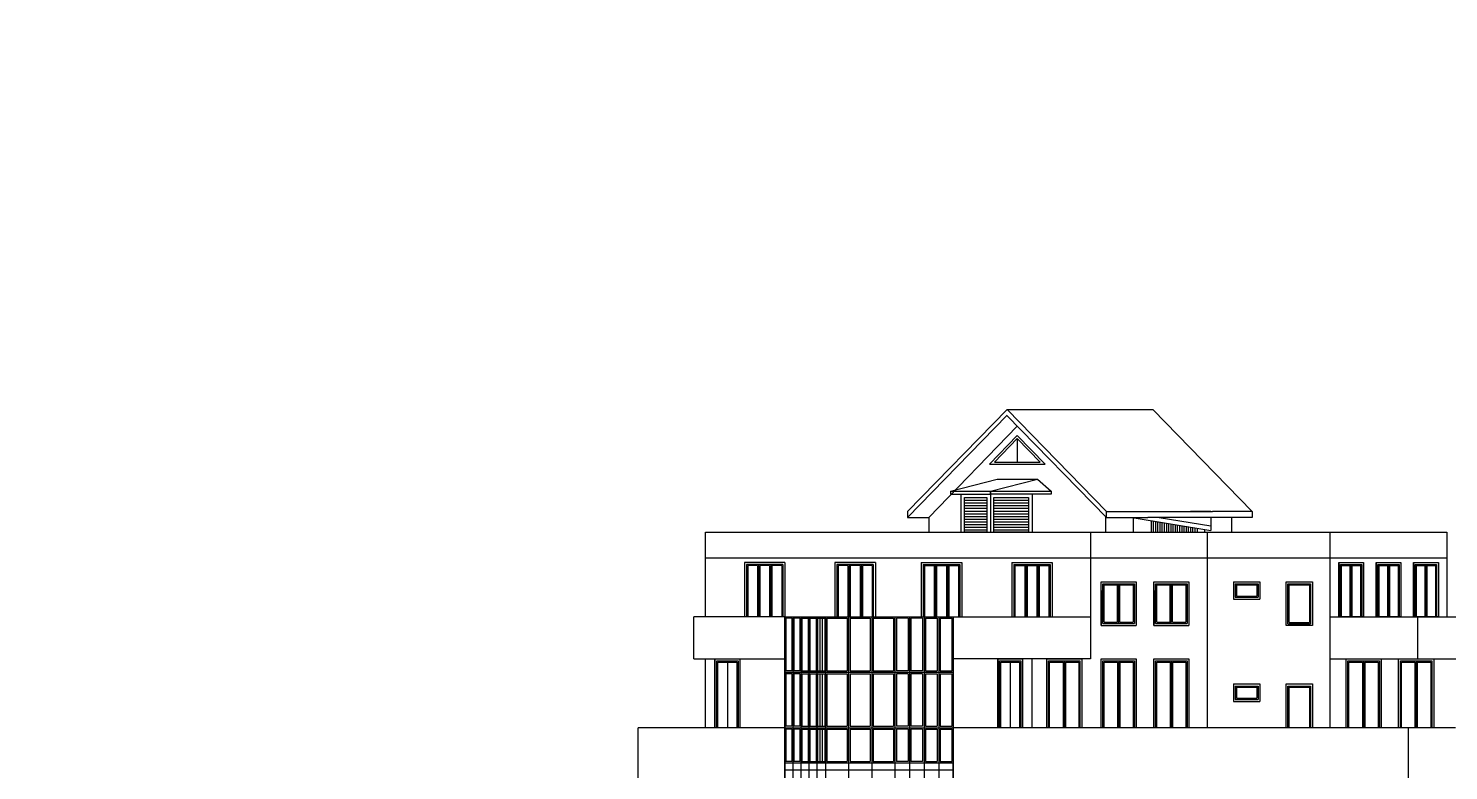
# Model space of a CAD drawing. Header units: inches. Extents: x -634 to 3638, y -6930911 to 5552.
# Drawn here: x 1946.37 to 1993.28, y 3434.7 to 3459.2 of the extents above; entities that cross this region are included whole.
import ezdxf

# ---------------------------------------------------------------- set-up
doc = ezdxf.new("R2010")
doc.units = ezdxf.units.IN
doc.header["$MEASUREMENT"] = 0
doc.linetypes.add('Dashed', pattern=[1128.888893, 564.444447, -564.444447])
for name, color, linetype, lineweight in [('ELEV', 134, 'Continuous', 18), ('фасады', 7, 'Continuous', 30), ('фасады2', 7, 'Continuous', 25)]:
    doc.layers.add(name, color=color, linetype=linetype, lineweight=lineweight)

msp = doc.modelspace()

# ---------------------------------------------------------------- hatches: boundary and pattern name
at = {"layer": 'ELEV', "linetype": 'Continuous'}
h = msp.add_hatch(dxfattribs=at)
h.set_pattern_fill('ANSI31', color=256, scale=0.01044, style=0)
h.set_pattern_definition([(45, (1262.311104, 3366.587935), (-0.02343928418428, 0.02343928418428), [])])
edge = h.paths.add_edge_path()
edge.add_ellipse((1445.78234, 3471.96182), major_axis=(0, 6932302.83262), ratio=0.00000001506, start_angle=89.999976115149, end_angle=270.000023884851)
edge.add_line((1445.67794, 3474.85168), (1445.67794, 3528.48347))
edge.add_line((1445.67794, 3528.48347), (1445.88675, 3528.48347))
edge.add_line((1445.88675, 3528.48347), (1445.88675, 3474.85168))

# ---------------------------------------------------------------- linework, layer by layer
at = {"layer": 'фасады', "color": 7, "linetype": 'Dashed', "ltscale": 100}
for p, q in [((1978.69669, 3446.62426), (1975.40908, 3443.24804)), ((1978.69669, 3446.43129), (1975.40908, 3443.05507)), ((1978.69131, 3446.42576), (1981.98389, 3443.04917)), ((1978.69669, 3446.62426), (1983.51318, 3446.62426)), ((1978.69669, 3446.62426), (1981.98389, 3443.24804)), ((1983.51325, 3446.62419), (1986.80044, 3443.24797)), ((1979.03672, 3446.07154), (1976.11803, 3443.05507)), ((1975.40908, 3443.2497), (1975.40908, 3443.05672)), ((1981.97404, 3443.24804), (1985.4797, 3443.24804)), ((1981.97405, 3443.24804), (1981.97422, 3443.05512)), ((1985.42763, 3443.24804), (1984.75933, 3443.24804)), ((1986.80044, 3443.24797), (1985.4797, 3443.24804)), ((1975.40908, 3443.05507), (1976.11803, 3443.05507)), ((1976.11803, 3443.05512), (1976.11803, 3442.5728)), ((1981.97422, 3443.05512), (1983.34646, 3443.05512)), ((1982.82964, 3443.05512), (1985.43545, 3442.62828)), ((1986.80043, 3443.05507), (1983.34646, 3443.05512)), ((1983.34677, 3443.05512), (1983.34663, 3443.05512)), ((1983.72476, 3443.05512), (1985.43545, 3442.77491)), ((1985.22274, 3442.6559), (1985.22274, 3442.5728)), ((1985.43545, 3443.05512), (1985.43545, 3442.62828)), ((1982.95513, 3442.5728), (1984.97415, 3442.57267))]:
    msp.add_line(p, q, dxfattribs=at)
at = {"layer": 'фасады', "color": 7, "ltscale": 100}
for points in [[(1976.82625, 3443.92291), (1978.37663, 3444.31959)], [(1978.1498, 3443.92291), (1979.70018, 3444.31959)], [(1978.37663, 3444.31959), (1979.70018, 3444.31959)], [(1979.70018, 3444.31959), (1980.15384, 3443.92291)], [(1976.82625, 3443.92291), (1976.82625, 3443.82645)], [(1976.82625, 3443.92291), (1978.1498, 3443.92291)], [(1976.82625, 3443.82645), (1978.1498, 3443.82645)], [(1977.16758, 3443.82645), (1977.16758, 3442.5728)], [(1978.1498, 3443.92291), (1978.1498, 3443.82645)], [(1980.15384, 3443.92291), (1980.15384, 3443.82645), (1978.1498, 3443.82645), (1978.1498, 3443.92291), (1980.15384, 3443.92291)], [(1978.1498, 3443.82645), (1978.1498, 3442.5728)], [(1979.52954, 3443.82645), (1979.52954, 3442.5728)], [(1981.95464, 3443.07916), (1981.95464, 3442.5728)], [(1986.80044, 3443.24797), (1986.80043, 3443.05507)], [(1982.86666, 3443.04905), (1982.86663, 3442.5728)], [(1986.11814, 3443.05508), (1986.11814, 3442.5728)], [(1968.73201, 3442.5728), (1993.223, 3442.5728)], [(1971.35678, 3426.90714), (1971.35678, 3439.77536)], [(1971.35678, 3439.77536), (1976.92272, 3439.77536)], [(1972.69762, 3439.77536), (1972.69762, 3426.90714)], [(1976.92272, 3439.77536), (1976.92272, 3426.90714)], [(1971.35678, 3436.10975), (1966.51335, 3436.10975)], [(1993.51443, 3436.10975), (1976.92272, 3436.10975)]]:
    msp.add_lwpolyline(points, dxfattribs=at)
at = {"layer": 'фасады', "color": 7, "linetype": 'Dashed', "ltscale": 100}
for points in [[(1968.73201, 3439.77536), (1968.73201, 3442.5728)], [(1981.4518, 3442.5728), (1981.4518, 3438.38629)], [(1985.31034, 3442.5728), (1985.31034, 3438.38629)], [(1989.36446, 3442.5728), (1989.36446, 3438.38629)], [(1993.223, 3442.5728), (1993.223, 3439.77536)], [(1968.73201, 3441.72392), (1993.223, 3441.72392)], [(1968.34616, 3438.38629), (1968.34616, 3439.77536)], [(1971.35678, 3439.77536), (1968.34616, 3439.77536)], [(1976.92272, 3439.77536), (1981.4518, 3439.77536)], [(1989.36446, 3439.77536), (1994.67296, 3439.77536)], [(1992.25837, 3439.77536), (1992.25837, 3438.38629)], [(1968.34616, 3438.38629), (1971.35678, 3438.38629)], [(1968.73201, 3436.10975), (1968.73201, 3438.38629)], [(1981.4518, 3438.38629), (1976.92272, 3438.38629)], [(1985.31034, 3438.38629), (1985.31034, 3436.10975)], [(1989.36446, 3438.38629), (1989.36446, 3436.10975)], [(1989.36446, 3438.38629), (1994.67296, 3438.38629)], [(1966.51335, 3432.69494), (1966.51335, 3436.10975)], [(1991.95462, 3432.69494), (1991.95462, 3436.10975)]]:
    msp.add_lwpolyline(points, dxfattribs=at)
at = {"layer": 'фасады2', "color": 7, "linetype": 'Dashed', "ltscale": 100}
for p, q in [((1979.0368, 3445.75584), (1978.11981, 3444.81415)), ((1979.03683, 3445.65909), (1978.27982, 3444.88167)), ((1979.0368, 3445.75584), (1979.95506, 3444.81415)), ((1979.03683, 3445.65909), (1979.7949, 3444.88167)), ((1983.45425, 3442.9528), (1983.45425, 3442.57268)), ((1983.5272, 3442.94085), (1983.5272, 3442.57268)), ((1983.59895, 3442.9291), (1983.59895, 3442.57268)), ((1983.6719, 3442.91715), (1983.6719, 3442.57268)), ((1983.74364, 3442.9054), (1983.74364, 3442.57268)), ((1983.81659, 3442.89345), (1983.81659, 3442.57268)), ((1983.88834, 3442.8817), (1983.88834, 3442.57268)), ((1983.96129, 3442.86975), (1983.96129, 3442.57268)), ((1984.03303, 3442.858), (1984.03303, 3442.57268)), ((1984.10598, 3442.84605), (1984.10598, 3442.57268)), ((1984.17773, 3442.8343), (1984.17773, 3442.57268)), ((1984.25068, 3442.82235), (1984.25068, 3442.57268)), ((1984.32242, 3442.8106), (1984.32242, 3442.57268)), ((1984.39537, 3442.79865), (1984.39537, 3442.57268)), ((1984.46712, 3442.7869), (1984.46712, 3442.57268)), ((1984.54007, 3442.77495), (1984.54007, 3442.57268)), ((1984.61181, 3442.7632), (1984.61181, 3442.57268)), ((1984.68476, 3442.75125), (1984.68476, 3442.57268)), ((1984.75651, 3442.73949), (1984.75651, 3442.57268)), ((1984.82946, 3442.72754), (1984.82946, 3442.57268)), ((1984.89841, 3442.71625), (1984.89841, 3442.57268)), ((1984.97415, 3442.70384), (1984.97415, 3442.57268))]:
    msp.add_line(p, q, dxfattribs=at)
at = {"layer": 'фасады2', "color": 7, "ltscale": 100}
for p, q in [((1989.71337, 3439.77536), (1989.71337, 3441.50205)), ((1989.71337, 3441.50205), (1990.41755, 3441.50205)), ((1989.75195, 3439.77536), (1989.75195, 3441.46347)), ((1989.75195, 3441.46347), (1990.02687, 3441.46347)), ((1990.02687, 3441.46347), (1990.02687, 3439.77536)), ((1990.10404, 3439.77536), (1990.10404, 3441.46347)), ((1990.10404, 3441.46347), (1990.37897, 3441.46347)), ((1990.37897, 3441.46347), (1990.37897, 3439.77536)), ((1990.41755, 3441.50205), (1990.41755, 3439.77536)), ((1990.94878, 3439.77536), (1990.94878, 3441.50205)), ((1990.94878, 3441.50205), (1991.65296, 3441.50205)), ((1990.98736, 3439.77536), (1990.98736, 3441.46347)), ((1990.98736, 3441.46347), (1991.26229, 3441.46347)), ((1991.26229, 3441.46347), (1991.26229, 3439.77536)), ((1991.33946, 3439.77536), (1991.33946, 3441.46347)), ((1991.33946, 3441.46347), (1991.61438, 3441.46347)), ((1991.61438, 3441.46347), (1991.61438, 3439.77536)), ((1991.65296, 3441.50205), (1991.65296, 3439.77536)), ((1992.18344, 3439.77536), (1992.18344, 3441.50205)), ((1992.18344, 3441.50205), (1992.88763, 3441.50205)), ((1992.22203, 3439.77536), (1992.22203, 3441.46347)), ((1992.22203, 3441.46347), (1992.49695, 3441.46347)), ((1992.49695, 3441.46347), (1992.49695, 3439.77536)), ((1992.57412, 3439.77536), (1992.57412, 3441.46347)), ((1992.57412, 3441.46347), (1992.84904, 3441.46347)), ((1992.84904, 3441.46347), (1992.84904, 3439.77536)), ((1992.88763, 3441.50205), (1992.88763, 3439.77536)), ((1981.86578, 3439.55349), (1981.86578, 3440.8654)), ((1981.86578, 3440.8654), (1982.90758, 3440.8654)), ((1981.90436, 3439.59208), (1981.90436, 3440.82681)), ((1981.90436, 3440.82681), (1982.34809, 3440.82681)), ((1982.34809, 3439.59208), (1982.34809, 3440.82681)), ((1982.38668, 3439.55349), (1982.38668, 3440.8654)), ((1982.42527, 3439.59208), (1982.42527, 3440.82681)), ((1982.42527, 3440.82681), (1982.869, 3440.82681)), ((1982.869, 3440.82681), (1982.869, 3439.59208)), ((1982.90758, 3440.8654), (1982.90758, 3439.55349)), ((1983.60293, 3439.55349), (1983.60293, 3440.8654)), ((1983.60293, 3440.8654), (1984.64474, 3440.8654)), ((1983.64152, 3439.59208), (1983.64152, 3440.82681)), ((1983.64152, 3440.82681), (1984.08525, 3440.82681)), ((1984.08525, 3439.59208), (1984.08525, 3440.82681)), ((1984.12383, 3439.55349), (1984.12383, 3440.8654)), ((1984.16242, 3439.59208), (1984.16242, 3440.82681)), ((1984.16242, 3440.82681), (1984.60615, 3440.82681)), ((1984.60615, 3440.82681), (1984.60615, 3439.59208)), ((1984.64474, 3440.8654), (1984.64474, 3439.55349)), ((1986.18073, 3440.93292), (1987.0489, 3440.93292)), ((1986.18073, 3440.93292), (1986.18073, 3440.35414)), ((1986.23861, 3440.8654), (1986.99102, 3440.8654)), ((1986.23861, 3440.8654), (1986.23861, 3440.42166)), ((1986.27719, 3440.82681), (1986.95244, 3440.82681)), ((1986.27719, 3440.82681), (1986.27719, 3440.46025)), ((1986.95244, 3440.82681), (1986.95244, 3440.46025)), ((1986.99102, 3440.8654), (1986.99102, 3440.42166)), ((1987.0489, 3440.93292), (1987.0489, 3440.35414)), ((1987.97539, 3439.54385), (1987.97539, 3440.8654)), ((1987.97539, 3440.8654), (1988.7278, 3440.8654)), ((1988.01398, 3439.58243), (1988.01398, 3440.82681)), ((1988.01398, 3440.82681), (1988.68922, 3440.82681)), ((1988.68922, 3440.82681), (1988.68922, 3439.58243)), ((1988.7278, 3440.8654), (1988.7278, 3439.54385)), ((1986.18073, 3440.35414), (1987.0489, 3440.35414)), ((1986.23861, 3440.42166), (1986.99102, 3440.42166)), ((1986.27719, 3440.46025), (1986.95244, 3440.46025)), ((1981.8079, 3439.48597), (1982.96546, 3439.48597)), ((1981.86578, 3439.55349), (1982.90758, 3439.55349)), ((1981.90436, 3439.59208), (1982.34809, 3439.59208)), ((1982.42527, 3439.59208), (1982.869, 3439.59208)), ((1983.54505, 3439.48597), (1984.70262, 3439.48597)), ((1983.60293, 3439.55349), (1984.64474, 3439.55349)), ((1983.64152, 3439.59208), (1984.08525, 3439.59208)), ((1984.16242, 3439.59208), (1984.60615, 3439.59208)), ((1987.97539, 3439.54385), (1988.7278, 3439.54385)), ((1988.01398, 3439.58243), (1988.68922, 3439.58243)), ((1969.10822, 3436.10975), (1969.10822, 3438.31876)), ((1969.10822, 3438.31876), (1969.8124, 3438.31876)), ((1969.1468, 3436.10975), (1969.1468, 3438.28018)), ((1969.1468, 3438.28018), (1969.77382, 3438.28018)), ((1969.77382, 3438.28018), (1969.77382, 3436.10975)), ((1969.8124, 3438.31876), (1969.8124, 3436.10975)), ((1978.44946, 3436.10975), (1978.44946, 3438.31876)), ((1978.44946, 3438.31876), (1979.15364, 3438.31876)), ((1978.48804, 3436.10975), (1978.48804, 3438.28018)), ((1978.48804, 3438.28018), (1979.11506, 3438.28018)), ((1979.11506, 3438.28018), (1979.11506, 3436.10975)), ((1979.15364, 3438.31876), (1979.15364, 3436.10975)), ((1980.06506, 3436.10975), (1980.06506, 3438.31876)), ((1980.06506, 3438.31876), (1981.10686, 3438.31876)), ((1980.10364, 3436.10975), (1980.10364, 3438.28018)), ((1980.10364, 3438.28018), (1980.54737, 3438.28018)), ((1980.62455, 3438.28018), (1981.06828, 3438.28018)), ((1981.06828, 3438.28018), (1981.06828, 3436.10975)), ((1981.10686, 3438.31876), (1981.10686, 3436.10975)), ((1981.86578, 3436.10975), (1981.86578, 3438.31876)), ((1981.86578, 3438.31876), (1982.90758, 3438.31876)), ((1981.90436, 3436.10975), (1981.90436, 3438.28018)), ((1981.90436, 3438.28018), (1982.34809, 3438.28018)), ((1982.42526, 3438.28018), (1982.869, 3438.28018)), ((1982.869, 3438.28018), (1982.869, 3436.10975)), ((1982.90758, 3438.31876), (1982.90758, 3436.10975)), ((1983.60293, 3436.10975), (1983.60293, 3438.31876)), ((1983.60293, 3438.31876), (1984.64474, 3438.31876)), ((1983.64152, 3436.10975), (1983.64152, 3438.28018)), ((1983.64152, 3438.28018), (1984.08525, 3438.28018)), ((1984.16242, 3438.28018), (1984.60615, 3438.28018)), ((1984.60615, 3438.28018), (1984.60615, 3436.10975)), ((1984.64474, 3438.31876), (1984.64474, 3436.10975)), ((1989.95479, 3436.10975), (1989.95479, 3438.31876)), ((1989.95479, 3438.31876), (1990.9966, 3438.31876)), ((1989.99338, 3436.10975), (1989.99338, 3438.28018)), ((1989.99338, 3438.28018), (1990.43711, 3438.28018)), ((1990.51428, 3438.28018), (1990.95801, 3438.28018)), ((1990.95801, 3438.28018), (1990.95801, 3436.10975)), ((1990.9966, 3438.31876), (1990.9966, 3436.10975)), ((1991.69195, 3436.10975), (1991.69195, 3438.31876)), ((1991.69195, 3438.31876), (1992.73375, 3438.31876)), ((1991.73053, 3436.10975), (1991.73053, 3438.28018)), ((1991.73053, 3438.28018), (1992.17427, 3438.28018)), ((1992.25144, 3438.28018), (1992.69517, 3438.28018)), ((1992.69517, 3438.28018), (1992.69517, 3436.10975)), ((1992.73375, 3438.31876), (1992.73375, 3436.10975)), ((1986.18073, 3437.5567), (1987.0489, 3437.5567)), ((1986.18073, 3437.5567), (1986.18073, 3436.97792)), ((1986.23861, 3437.48918), (1986.99102, 3437.48918)), ((1986.23861, 3437.48918), (1986.23861, 3437.04544)), ((1986.27719, 3437.45059), (1986.95244, 3437.45059)), ((1986.27719, 3437.45059), (1986.27719, 3437.08403)), ((1986.95244, 3437.45059), (1986.95244, 3437.08403)), ((1986.99102, 3437.48918), (1986.99102, 3437.04544)), ((1987.0489, 3437.5567), (1987.0489, 3436.97792)), ((1987.97539, 3436.10975), (1987.97539, 3437.48918)), ((1987.97539, 3437.48918), (1988.7278, 3437.48918)), ((1988.01398, 3436.10975), (1988.01398, 3437.45059)), ((1988.01398, 3437.45059), (1988.68922, 3437.45059)), ((1988.68922, 3437.45059), (1988.68922, 3436.10975)), ((1988.7278, 3437.48918), (1988.7278, 3436.10975)), ((1986.18073, 3436.97792), (1987.0489, 3436.97792)), ((1986.23861, 3437.04544), (1986.99102, 3437.04544)), ((1986.27719, 3437.08403), (1986.95244, 3437.08403))]:
    msp.add_line(p, q, dxfattribs=at)
for points in [[(1979.0368, 3445.65912), (1979.0368, 3444.88167)], [(1977.2903, 3443.62263), (1978.02871, 3443.62263)], [(1977.2903, 3443.53382), (1978.02871, 3443.53382)], [(1978.2639, 3443.62263), (1979.40159, 3443.62263)], [(1978.2639, 3443.53382), (1979.40159, 3443.53382)], [(1977.2903, 3443.44501), (1978.02871, 3443.44501)], [(1977.2903, 3443.3562), (1978.02871, 3443.3562)], [(1977.2903, 3443.26738), (1978.02871, 3443.26738)], [(1977.2903, 3443.17857), (1978.02871, 3443.17857)], [(1977.2903, 3443.08976), (1978.02871, 3443.08976)], [(1978.2639, 3443.44501), (1979.40159, 3443.44501)], [(1978.2639, 3443.3562), (1979.40159, 3443.3562)], [(1978.2639, 3443.26738), (1979.40159, 3443.26738)], [(1978.2639, 3443.17857), (1979.40159, 3443.17857)], [(1978.2639, 3443.08976), (1979.40159, 3443.08976)], [(1977.2903, 3443.00095), (1978.02871, 3443.00095)], [(1977.2903, 3442.91214), (1978.02871, 3442.91214)], [(1977.2903, 3442.82332), (1978.02871, 3442.82332)], [(1977.2903, 3442.73451), (1978.02871, 3442.73451)], [(1977.2903, 3442.6457), (1978.02871, 3442.6457)], [(1978.2639, 3443.00095), (1979.40159, 3443.00095)], [(1978.2639, 3442.91214), (1979.40159, 3442.91214)], [(1978.2639, 3442.82332), (1979.40159, 3442.82332)], [(1978.2639, 3442.73451), (1979.40159, 3442.73451)], [(1978.2639, 3442.6457), (1979.40159, 3442.6457)], [(1970.02491, 3441.56958), (1970.02491, 3439.77536)], [(1970.09244, 3441.50205), (1970.09244, 3439.77536)], [(1970.13102, 3441.46347), (1970.13102, 3439.77536)], [(1970.4545, 3441.46347), (1970.4545, 3439.77536)], [(1970.49308, 3441.50205), (1970.49308, 3439.77536)], [(1970.53167, 3441.46347), (1970.53167, 3439.77536)], [(1970.85482, 3441.46347), (1970.85482, 3439.77536)], [(1970.89341, 3441.50205), (1970.89341, 3439.77536)], [(1970.93199, 3441.46347), (1970.93199, 3439.77536)], [(1971.25514, 3441.46347), (1971.25514, 3439.77536)], [(1971.29373, 3441.50205), (1971.29373, 3439.77536)], [(1971.36125, 3441.56958), (1971.36125, 3439.77536)], [(1973.01208, 3441.56958), (1973.01208, 3439.77536)], [(1973.07961, 3441.50205), (1973.07961, 3439.77536)], [(1973.11819, 3441.46347), (1973.11819, 3439.77536)], [(1973.44167, 3441.46347), (1973.44167, 3439.77536)], [(1973.48026, 3441.50205), (1973.48026, 3439.77536)], [(1973.51884, 3441.46347), (1973.51884, 3439.77536)], [(1973.84199, 3441.46347), (1973.84199, 3439.77536)], [(1973.88058, 3441.50205), (1973.88058, 3439.77536)], [(1973.91916, 3441.46347), (1973.91916, 3439.77536)], [(1974.24232, 3441.46347), (1974.24232, 3439.77536)], [(1974.2809, 3441.50205), (1974.2809, 3439.77536)], [(1974.34843, 3441.56958), (1974.34843, 3439.77536)], [(1975.86484, 3441.56958), (1975.86484, 3439.77536)], [(1975.93236, 3441.50205), (1975.93236, 3439.77536)], [(1975.97095, 3441.46347), (1975.97095, 3439.77536)], [(1976.2941, 3441.46347), (1976.2941, 3439.77536)], [(1976.33269, 3441.50205), (1976.33269, 3439.77536)], [(1976.37127, 3441.46347), (1976.37127, 3439.77536)], [(1976.69442, 3441.46347), (1976.69442, 3439.77536)], [(1976.73301, 3441.50205), (1976.73301, 3439.77536)], [(1976.77159, 3441.46347), (1976.77159, 3439.77536)], [(1977.09507, 3441.46347), (1977.09507, 3439.77536)], [(1977.13366, 3441.50205), (1977.13366, 3439.77536)], [(1977.20118, 3441.56958), (1977.20118, 3439.77536)], [(1978.85201, 3441.56958), (1978.85201, 3439.77536)], [(1978.91953, 3441.50205), (1978.91953, 3439.77536)], [(1978.95812, 3441.46347), (1978.95812, 3439.77536)], [(1979.28127, 3441.46347), (1979.28127, 3439.77536)], [(1979.31986, 3441.50205), (1979.31986, 3439.77536)], [(1979.35844, 3441.46347), (1979.35844, 3439.77536)], [(1979.6816, 3441.46347), (1979.6816, 3439.77536)], [(1979.72018, 3441.50205), (1979.72018, 3439.77536)], [(1979.75877, 3441.46347), (1979.75877, 3439.77536)], [(1980.08224, 3441.46347), (1980.08224, 3439.77536)], [(1980.12083, 3441.50205), (1980.12083, 3439.77536)], [(1980.18835, 3441.56958), (1980.18835, 3439.77536)], [(1989.65549, 3441.56958), (1989.65549, 3439.77536)], [(1990.47543, 3441.56958), (1990.47543, 3439.77536)], [(1990.8909, 3441.56958), (1990.8909, 3439.77536)], [(1991.71084, 3441.56958), (1991.71084, 3439.77536)], [(1992.12557, 3441.56958), (1992.12557, 3439.77536)], [(1992.9455, 3441.56958), (1992.9455, 3439.77536)], [(1981.8079, 3439.48597), (1981.8079, 3440.93292), (1982.96546, 3440.93292), (1982.96546, 3439.48597)], [(1983.54505, 3439.48597), (1983.54505, 3440.93292), (1984.70262, 3440.93292), (1984.70262, 3439.48597)], [(1987.0489, 3440.93292), (1987.0489, 3440.35414)], [(1987.0489, 3440.93292), (1987.0489, 3440.35414)], [(1981.8079, 3440.64353), (1981.8079, 3439.48597)], [(1983.54505, 3440.64353), (1983.54505, 3439.48597)], [(1972.44199, 3439.72713), (1972.44199, 3437.99079)], [(1972.51917, 3439.72713), (1972.51917, 3437.99079)], [(1972.59634, 3439.72713), (1972.59634, 3437.99079)], [(1972.67351, 3439.72713), (1972.67351, 3437.99079)], [(1972.74585, 3439.72713), (1972.74585, 3437.99079)], [(1973.41435, 3439.72713), (1973.41435, 3437.99079)], [(1973.51081, 3439.72713), (1973.51081, 3437.99079)], [(1974.1793, 3439.72713), (1974.1793, 3437.99079)], [(1974.27576, 3439.72713), (1974.27576, 3437.99079)], [(1974.94426, 3439.72713), (1974.94426, 3437.99079)], [(1975.04168, 3439.72713), (1975.04168, 3437.99079)], [(1976.87449, 3439.72713), (1976.87449, 3437.99079)], [(1969.05034, 3438.38629), (1969.05034, 3436.10975)], [(1969.87028, 3438.38629), (1969.87028, 3436.10975)], [(1978.39158, 3438.38629), (1978.39158, 3436.10975)], [(1979.21152, 3438.38629), (1979.21152, 3436.10975)], [(1992.79163, 3438.38629), (1992.79163, 3436.10975)], [(1972.44199, 3437.89432), (1972.44199, 3436.15798)], [(1972.51917, 3437.89432), (1972.51917, 3436.15798)], [(1972.59634, 3437.89432), (1972.59634, 3436.15798)], [(1972.67351, 3437.89432), (1972.67351, 3436.15798)], [(1972.74585, 3437.89432), (1972.74585, 3436.15798)], [(1973.41435, 3437.89432), (1973.41435, 3436.15798)], [(1973.51081, 3437.89432), (1973.51081, 3436.15798)], [(1974.1793, 3437.89432), (1974.1793, 3436.15798)], [(1974.27576, 3437.89432), (1974.27576, 3436.15798)], [(1974.94426, 3437.89432), (1974.94426, 3436.15798)], [(1975.04168, 3437.89432), (1975.04168, 3436.15798)], [(1976.87449, 3437.89432), (1976.87449, 3436.15798)], [(1987.0489, 3437.5567), (1987.0489, 3436.97792)], [(1987.0489, 3437.5567), (1987.0489, 3436.97792)], [(1972.44199, 3436.06152), (1972.44199, 3435.00042)], [(1972.51917, 3436.06152), (1972.51917, 3435.00042)], [(1972.59634, 3436.06152), (1972.59634, 3435.00042)], [(1972.67351, 3436.06152), (1972.67351, 3435.00042)], [(1972.74585, 3436.06152), (1972.74585, 3435.00042)], [(1973.41435, 3436.06152), (1973.41435, 3435.00042)], [(1973.51081, 3436.06152), (1973.51081, 3435.00042)], [(1974.1793, 3436.06152), (1974.1793, 3435.00042)], [(1974.27576, 3436.06152), (1974.27576, 3435.00042)], [(1974.94426, 3436.06152), (1974.94426, 3435.00042)], [(1975.04168, 3436.06152), (1975.04168, 3435.00042)], [(1976.87449, 3436.06152), (1976.87449, 3435.00042)]]:
    msp.add_lwpolyline(points, dxfattribs=at)
at = {"layer": 'фасады2', "color": 7, "linetype": 'Dashed', "ltscale": 100}
for points in [[(1978.11981, 3444.81415), (1979.95506, 3444.81415)], [(1978.27982, 3444.88167), (1979.7949, 3444.88167)], [(1971.36125, 3441.56958), (1970.02491, 3441.56958)], [(1971.29373, 3441.50205), (1970.09244, 3441.50205)], [(1970.4545, 3441.46347), (1970.13102, 3441.46347)], [(1970.85482, 3441.46347), (1970.53167, 3441.46347)], [(1971.25514, 3441.46347), (1970.93199, 3441.46347)], [(1974.34843, 3441.56958), (1973.01208, 3441.56958)], [(1974.2809, 3441.50205), (1973.07961, 3441.50205)], [(1973.44167, 3441.46347), (1973.11819, 3441.46347)], [(1973.84199, 3441.46347), (1973.51884, 3441.46347)], [(1974.24232, 3441.46347), (1973.91916, 3441.46347)], [(1975.86484, 3441.56958), (1977.20118, 3441.56958)], [(1975.93236, 3441.50205), (1977.13366, 3441.50205)], [(1975.97095, 3441.46347), (1976.2941, 3441.46347)], [(1976.37127, 3441.46347), (1976.69442, 3441.46347)], [(1976.77159, 3441.46347), (1977.09507, 3441.46347)], [(1978.85201, 3441.56958), (1980.18835, 3441.56958)], [(1978.91953, 3441.50205), (1980.12083, 3441.50205)], [(1978.95812, 3441.46347), (1979.28127, 3441.46347)], [(1979.35844, 3441.46347), (1979.6816, 3441.46347)], [(1979.75877, 3441.46347), (1980.08224, 3441.46347)], [(1990.06546, 3441.50205), (1990.06546, 3439.77536)], [(1991.30087, 3441.50205), (1991.30087, 3439.77536)], [(1992.53553, 3441.50205), (1992.53553, 3439.77536)], [(1971.35678, 3439.77536), (1971.35678, 3434.72067)], [(1971.35678, 3439.77536), (1976.92272, 3439.77536)], [(1971.62206, 3439.77536), (1971.62206, 3437.94255)], [(1971.88733, 3439.77536), (1971.88733, 3437.94255)], [(1972.1526, 3439.77536), (1972.1526, 3437.94255)], [(1972.41788, 3439.77536), (1972.41788, 3434.72067)], [(1972.69762, 3439.77536), (1972.69762, 3434.72067)], [(1973.46258, 3439.77536), (1973.46258, 3437.94255)], [(1974.22753, 3439.77536), (1974.22753, 3437.94255)], [(1974.99345, 3439.77536), (1974.99345, 3434.72067)], [(1975.47577, 3439.77536), (1975.47577, 3437.94255)], [(1975.95809, 3439.77536), (1975.95809, 3437.94255)], [(1976.4404, 3439.77536), (1976.4404, 3437.94255)], [(1976.92272, 3432.69494), (1976.92272, 3439.77536)], [(1971.38572, 3439.72713), (1971.38572, 3437.99079)], [(1971.59312, 3439.72713), (1971.38572, 3439.72713)], [(1971.59312, 3439.72713), (1971.59312, 3437.99079)], [(1971.65099, 3439.72713), (1971.65099, 3437.99079)], [(1971.85839, 3439.72713), (1971.65099, 3439.72713)], [(1971.85839, 3439.72713), (1971.85839, 3437.99079)], [(1971.91627, 3439.72713), (1971.91627, 3437.99079)], [(1971.91627, 3439.72713), (1972.12367, 3439.72713)], [(1972.12367, 3439.72713), (1972.12367, 3437.99079)], [(1972.18154, 3439.72713), (1972.18154, 3437.99079)], [(1972.18154, 3439.72713), (1972.38894, 3439.72713)], [(1972.38894, 3439.72713), (1972.38894, 3437.99079)], [(1972.44199, 3439.72713), (1972.67351, 3439.72713)], [(1972.74585, 3439.72713), (1973.41435, 3439.72713)], [(1973.51081, 3439.72713), (1974.1793, 3439.72713)], [(1974.27576, 3439.72713), (1974.94426, 3439.72713)], [(1975.42754, 3439.72713), (1975.04168, 3439.72713)], [(1975.42754, 3439.72713), (1975.42754, 3437.99079)], [(1975.524, 3439.72713), (1975.524, 3437.99079)], [(1975.90986, 3439.72713), (1975.524, 3439.72713)], [(1975.90986, 3439.72713), (1975.90986, 3437.99079)], [(1976.00632, 3439.72713), (1976.00632, 3437.99079)], [(1976.00632, 3439.72713), (1976.39217, 3439.72713)], [(1976.39217, 3439.72713), (1976.39217, 3437.99079)], [(1976.48864, 3439.72713), (1976.48864, 3437.99079)], [(1976.48864, 3439.72713), (1976.87449, 3439.72713)], [(1969.05034, 3436.10975), (1969.05034, 3438.38629)], [(1979.52723, 3436.10975), (1979.52723, 3438.38629)], [(1969.46031, 3438.31876), (1969.46031, 3436.10975)], [(1971.35678, 3437.94255), (1976.92272, 3437.94255)], [(1971.59312, 3437.99079), (1971.38572, 3437.99079)], [(1971.62206, 3437.94255), (1971.62206, 3436.10975)], [(1971.85839, 3437.99079), (1971.65099, 3437.99079)], [(1971.88733, 3437.94255), (1971.88733, 3436.10975)], [(1971.91627, 3437.99079), (1972.12367, 3437.99079)], [(1972.1526, 3437.94255), (1972.1526, 3436.10975)], [(1972.18154, 3437.99079), (1972.38894, 3437.99079)], [(1972.44199, 3437.99079), (1972.67351, 3437.99079)], [(1972.74585, 3437.99079), (1973.41435, 3437.99079)], [(1973.46258, 3437.94255), (1973.46258, 3436.10975)], [(1973.51081, 3437.99079), (1974.1793, 3437.99079)], [(1974.22753, 3437.94255), (1974.22753, 3436.10975)], [(1974.27576, 3437.99079), (1974.94426, 3437.99079)], [(1975.42754, 3437.99079), (1975.04168, 3437.99079)], [(1975.47577, 3437.94255), (1975.47577, 3436.10975)], [(1975.90986, 3437.99079), (1975.524, 3437.99079)], [(1975.95809, 3437.94255), (1975.95809, 3436.10975)], [(1976.00632, 3437.99079), (1976.39217, 3437.99079)], [(1976.4404, 3437.94255), (1976.4404, 3436.10975)], [(1976.48864, 3437.99079), (1976.87449, 3437.99079)], [(1978.80155, 3438.31876), (1978.80155, 3436.10975)], [(1980.54737, 3438.28018), (1980.54737, 3436.10975)], [(1980.58596, 3438.31876), (1980.58596, 3436.10975)], [(1980.62455, 3438.28018), (1980.62455, 3436.10975)], [(1982.34809, 3438.28018), (1982.34809, 3436.10975)], [(1982.38668, 3438.31876), (1982.38668, 3436.10975)], [(1982.42526, 3438.28018), (1982.42526, 3436.10975)], [(1984.08525, 3438.28018), (1984.08525, 3436.10975)], [(1984.12383, 3438.31876), (1984.12383, 3436.10975)], [(1984.16242, 3438.28018), (1984.16242, 3436.10975)], [(1990.43711, 3438.28018), (1990.43711, 3436.10975)], [(1990.4757, 3438.31876), (1990.4757, 3436.10975)], [(1990.51428, 3438.28018), (1990.51428, 3436.10975)], [(1992.17427, 3438.28018), (1992.17427, 3436.10975)], [(1992.21285, 3438.31876), (1992.21285, 3436.10975)], [(1992.25144, 3438.28018), (1992.25144, 3436.10975)], [(1971.38572, 3437.89432), (1971.38572, 3436.15798)], [(1971.59312, 3437.89432), (1971.38572, 3437.89432)], [(1971.59312, 3437.89432), (1971.59312, 3436.15798)], [(1971.65099, 3437.89432), (1971.65099, 3436.15798)], [(1971.85839, 3437.89432), (1971.65099, 3437.89432)], [(1971.85839, 3437.89432), (1971.85839, 3436.15798)], [(1971.91627, 3437.89432), (1971.91627, 3436.15798)], [(1971.91627, 3437.89432), (1972.12367, 3437.89432)], [(1972.12367, 3437.89432), (1972.12367, 3436.15798)], [(1972.18154, 3437.89432), (1972.18154, 3436.15798)], [(1972.18154, 3437.89432), (1972.38894, 3437.89432)], [(1972.38894, 3437.89432), (1972.38894, 3436.15798)], [(1972.44199, 3437.89432), (1972.67351, 3437.89432)], [(1972.74585, 3437.89432), (1973.41435, 3437.89432)], [(1973.51081, 3437.89432), (1974.1793, 3437.89432)], [(1974.27576, 3437.89432), (1974.94426, 3437.89432)], [(1975.42754, 3437.89432), (1975.04168, 3437.89432)], [(1975.42754, 3437.89432), (1975.42754, 3436.15798)], [(1975.524, 3437.89432), (1975.524, 3436.15798)], [(1975.90986, 3437.89432), (1975.524, 3437.89432)], [(1975.90986, 3437.89432), (1975.90986, 3436.15798)], [(1976.00632, 3437.89432), (1976.00632, 3436.15798)], [(1976.00632, 3437.89432), (1976.39217, 3437.89432)], [(1976.39217, 3437.89432), (1976.39217, 3436.15798)], [(1976.48864, 3437.89432), (1976.48864, 3436.15798)], [(1976.48864, 3437.89432), (1976.87449, 3437.89432)], [(1971.35678, 3436.10975), (1976.92272, 3436.10975)], [(1971.35678, 3436.10975), (1976.92272, 3436.10975)], [(1971.59312, 3436.15798), (1971.38572, 3436.15798)], [(1971.38572, 3436.06152), (1971.38572, 3435.00042)], [(1971.59312, 3436.06152), (1971.38572, 3436.06152)], [(1971.59312, 3436.06152), (1971.59312, 3435.00042)], [(1971.62206, 3436.10975), (1971.62206, 3434.72067)], [(1971.85839, 3436.15798), (1971.65099, 3436.15798)], [(1971.65099, 3436.06152), (1971.65099, 3435.00042)], [(1971.85839, 3436.06152), (1971.65099, 3436.06152)], [(1971.85839, 3436.06152), (1971.85839, 3435.00042)], [(1971.88733, 3436.10975), (1971.88733, 3434.72067)], [(1971.91627, 3436.15798), (1972.12367, 3436.15798)], [(1971.91627, 3436.06152), (1971.91627, 3435.00042)], [(1971.91627, 3436.06152), (1972.12367, 3436.06152)], [(1972.12367, 3436.06152), (1972.12367, 3435.00042)], [(1972.1526, 3436.10975), (1972.1526, 3434.72067)], [(1972.18154, 3436.15798), (1972.38894, 3436.15798)], [(1972.18154, 3436.06152), (1972.18154, 3435.00042)], [(1972.18154, 3436.06152), (1972.38894, 3436.06152)], [(1972.38894, 3436.06152), (1972.38894, 3435.00042)], [(1972.44199, 3436.15798), (1972.67351, 3436.15798)], [(1972.44199, 3436.06152), (1972.67351, 3436.06152)], [(1972.74585, 3436.15798), (1973.41435, 3436.15798)], [(1972.74585, 3436.06152), (1973.41435, 3436.06152)], [(1973.46258, 3436.10975), (1973.46258, 3434.72067)], [(1973.51081, 3436.15798), (1974.1793, 3436.15798)], [(1973.51081, 3436.06152), (1974.1793, 3436.06152)], [(1974.22753, 3436.10975), (1974.22753, 3434.72067)], [(1974.27576, 3436.15798), (1974.94426, 3436.15798)], [(1974.27576, 3436.06152), (1974.94426, 3436.06152)], [(1975.42754, 3436.15798), (1975.04168, 3436.15798)], [(1975.42754, 3436.06152), (1975.04168, 3436.06152)], [(1975.42754, 3436.06152), (1975.42754, 3435.00042)], [(1975.47577, 3436.10975), (1975.47577, 3434.72067)], [(1975.90986, 3436.15798), (1975.524, 3436.15798)], [(1975.524, 3436.06152), (1975.524, 3435.00042)], [(1975.90986, 3436.06152), (1975.524, 3436.06152)], [(1975.90986, 3436.06152), (1975.90986, 3435.00042)], [(1975.95809, 3436.10975), (1975.95809, 3434.72067)], [(1976.00632, 3436.15798), (1976.39217, 3436.15798)], [(1976.00632, 3436.06152), (1976.00632, 3435.00042)], [(1976.00632, 3436.06152), (1976.39217, 3436.06152)], [(1976.39217, 3436.06152), (1976.39217, 3435.00042)], [(1976.4404, 3436.10975), (1976.4404, 3434.72067)], [(1976.48864, 3436.15798), (1976.87449, 3436.15798)], [(1976.48864, 3436.06152), (1976.48864, 3435.00042)], [(1976.48864, 3436.06152), (1976.87449, 3436.06152)], [(1971.35678, 3434.95219), (1976.92272, 3434.95219)], [(1971.35678, 3434.72067), (1971.35678, 3432.69494)], [(1971.35678, 3434.72067), (1976.92272, 3434.72067)], [(1971.35678, 3434.72067), (1976.92272, 3434.72067)], [(1971.59312, 3435.00042), (1971.38572, 3435.00042)], [(1971.62206, 3434.72067), (1971.62206, 3432.69494)], [(1971.85839, 3435.00042), (1971.65099, 3435.00042)], [(1971.88733, 3434.72067), (1971.88733, 3432.69494)], [(1971.91627, 3435.00042), (1972.12367, 3435.00042)], [(1972.1526, 3434.72067), (1972.1526, 3432.69494)], [(1972.18154, 3435.00042), (1972.38894, 3435.00042)], [(1972.41788, 3434.72067), (1972.41788, 3432.69494)], [(1972.44199, 3435.00042), (1972.67351, 3435.00042)], [(1972.69762, 3434.72067), (1972.69762, 3432.69494)], [(1972.74585, 3435.00042), (1973.41435, 3435.00042)], [(1973.46258, 3434.72067), (1973.46258, 3432.69494)], [(1973.51081, 3435.00042), (1974.1793, 3435.00042)], [(1974.22753, 3434.72067), (1974.22753, 3432.69494)], [(1974.27576, 3435.00042), (1974.94426, 3435.00042)], [(1974.99345, 3434.72067), (1974.99345, 3432.69494)], [(1975.42754, 3435.00042), (1975.04168, 3435.00042)], [(1975.47577, 3434.72067), (1975.47577, 3432.69494)], [(1975.90986, 3435.00042), (1975.524, 3435.00042)], [(1975.95809, 3434.72067), (1975.95809, 3432.69494)], [(1976.00632, 3435.00042), (1976.39217, 3435.00042)], [(1976.4404, 3434.72067), (1976.4404, 3432.69494)], [(1976.48864, 3435.00042), (1976.87449, 3435.00042)]]:
    msp.add_lwpolyline(points, dxfattribs=at)
at = {"layer": 'фасады2', "color": 7, "ltscale": 100}
for points in [[(1977.2903, 3443.71144), (1978.02871, 3443.71144), (1978.02871, 3442.5728), (1977.2903, 3442.5728)], [(1978.2639, 3443.71144), (1979.40159, 3443.71144), (1979.40159, 3442.5728), (1978.2639, 3442.5728)], [(1989.65549, 3441.56958), (1990.47543, 3441.56958), (1990.47543, 3439.77536), (1989.65549, 3439.77536)], [(1990.8909, 3441.56958), (1991.71084, 3441.56958), (1991.71084, 3439.77536), (1990.8909, 3439.77536)], [(1992.12557, 3441.56958), (1992.9455, 3441.56958), (1992.9455, 3439.77536), (1992.12557, 3439.77536)], [(1987.91751, 3440.93292), (1988.78568, 3440.93292), (1988.78568, 3439.48597), (1987.91751, 3439.48597)], [(1969.05034, 3438.38629), (1969.87028, 3438.38629), (1969.87028, 3436.10975), (1969.05034, 3436.10975)], [(1978.39158, 3438.38629), (1979.21152, 3438.38629), (1979.21152, 3436.10975), (1978.39158, 3436.10975)], [(1980.00718, 3438.38629), (1981.16474, 3438.38629), (1981.16474, 3436.10975), (1980.00718, 3436.10975)], [(1981.8079, 3438.38629), (1982.96546, 3438.38629), (1982.96546, 3436.10975), (1981.8079, 3436.10975)], [(1983.54505, 3438.38629), (1984.70261, 3438.38629), (1984.70261, 3436.10975), (1983.54505, 3436.10975)], [(1989.89692, 3438.38629), (1991.05448, 3438.38629), (1991.05448, 3436.10975), (1989.89692, 3436.10975)], [(1991.63407, 3438.38629), (1992.79163, 3438.38629), (1992.79163, 3436.10975), (1991.63407, 3436.10975)], [(1987.91751, 3437.5567), (1988.78568, 3437.5567), (1988.78568, 3436.10975), (1987.91751, 3436.10975)]]:
    msp.add_lwpolyline(points, close=True, dxfattribs=at)

doc.saveas('drawing.dxf')
